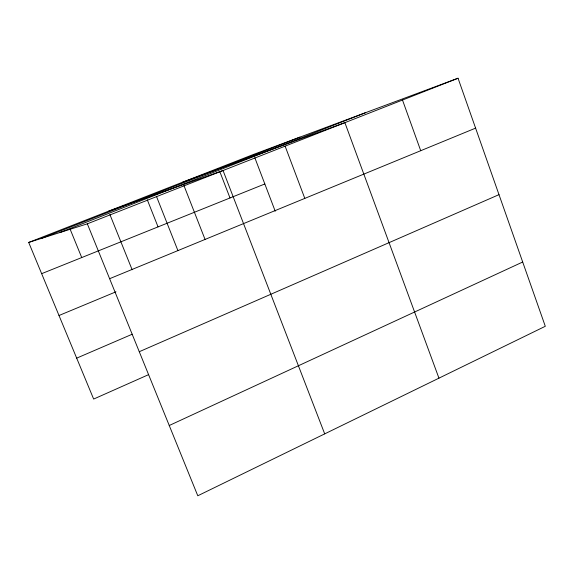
<?xml version="1.0" encoding="UTF-8"?>
<svg xmlns="http://www.w3.org/2000/svg" width="574" height="574" viewBox="0 0 574 574"><rect width="100%" height="100%" fill="white"/><g stroke="black" fill="none" stroke-linecap="round" stroke-linejoin="round"><path stroke-width="0.86" d="M169.244 425.506L522.692 262.017M148.652 374.614L93.655 399.066L28.7 242.443L253.564 154.413L458.045 78.229L545.3 326.29L197.786 495.771L87.327 223.824L28.7 242.443M139.274 351.711L498.993 194.651M76.679 358.14L132.242 334.219M59 315.506L115.984 291.8M109.62 278.699L475.595 128.131M41.651 273.669L264.829 183.967M41.529 238.368L299.987 137.114M60.112 232.463L365.552 112.691M87.327 223.824L458.045 78.229M182.632 182.18L344.888 122.664L438.945 378.158M108.551 211.182L223.049 170.521L324.705 433.879M70.085 229.076L81.723 257.561M109.885 214.497L132.135 269.737M156.559 196.631L177.918 250.601M147.296 199.809L158.051 226.881M183.902 185.438L205.054 239.43M219.756 171.461L230.002 197.965M254.813 157.699L275.219 211.21M285.113 146.14L304.808 198.396M402.496 100.041L420.72 150.711"/></g></svg>
